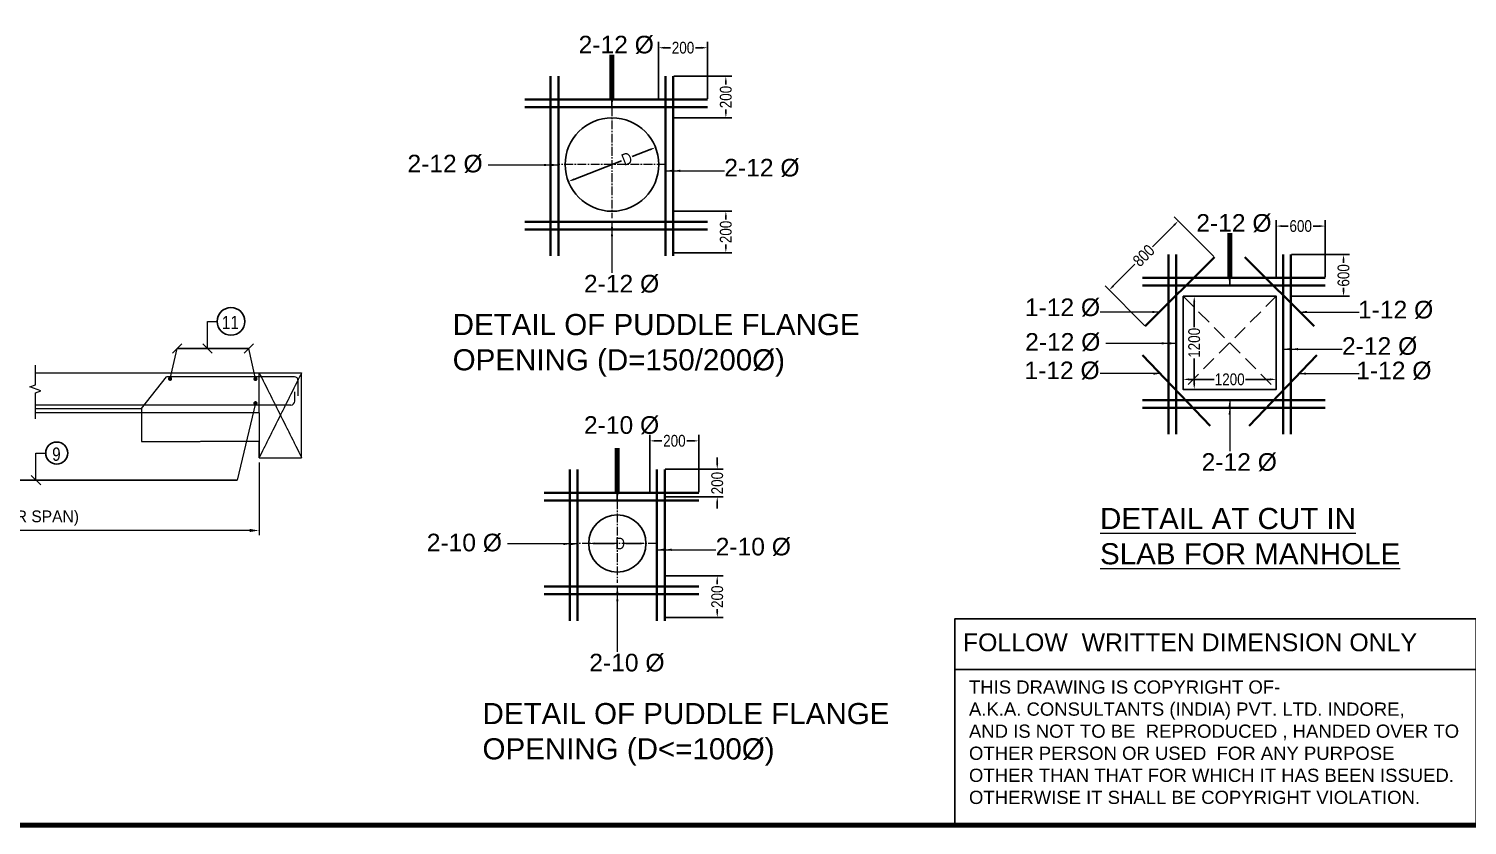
# Model space of a CAD drawing. Header units: inches. Extents: x -82712 to 364260, y -240815 to -94944.
# Drawn here: x 16721 to 41218, y -158444 to -144876 of the extents above; entities that cross this region are included whole.
import ezdxf
from ezdxf.enums import TextEntityAlignment as Align

# ---------------------------------------------------------------- set-up
doc = ezdxf.new("R2010")
doc.units = ezdxf.units.IN
doc.header["$MEASUREMENT"] = 0
for name, pattern in [('CENTER2', [1.125, 0.75, -0.125, 0.125, -0.125]), ('DASHED', [0.75, 0.5, -0.25]), ('HIDDEN', [0.375, 0.25, -0.125])]:
    doc.linetypes.add(name, pattern=pattern)
doc.layers.get('Defpoints').update_dxf_attribs({"color": 8})
for name, color, linetype, lineweight in [('2MM', 8, 'Continuous', 20), ('beam', 160, 'Continuous', 25), ('DIMENSION', 71, 'Continuous', 18), ('REIN', 90, 'Continuous', 35), ('SECTION', 60, 'Continuous', 30), ('SECTION -  LINE - STR', 3, 'Continuous', 20), ('STEEL - TANK', 3, 'Continuous', 20), ('TXT', 7, 'Continuous', 15)]:
    doc.layers.add(name, color=color, linetype=linetype, lineweight=lineweight)
for name, color, linetype in [('DIM.', 30, 'Continuous'), ('T-Text', 7, 'Continuous'), ('TITLE', 7, 'Continuous')]:
    doc.layers.add(name, color=color, linetype=linetype)
doc.styles.add('a1', font='arial.ttf', dxfattribs={"height": 0.3})
doc.styles.add('ARIAL NARROW', font='ARIALN.TTF')
doc.styles.add('ROMAND', font='arial.ttf')
doc.styles.add('ROMANS', font='arial.ttf', dxfattribs={"width": 0.95})
doc.styles.add('ST', font='sanss___.ttf', dxfattribs={"height": 300})
doc.styles.get("Standard").update_dxf_attribs({"font": 'arial.ttf'})
doc.styles.add('TECH0', font='technic_.ttf')
doc.dimstyles.new('DIM 100', dxfattribs={"dimscale": 100, "dimtxt": 2, "dimasz": 1.6, "dimexe": 0.8, "dimexo": 0.8, "dimgap": 0.8, "dimtad": 1, "dimdec": 0, "dimzin": 0, "dimdsep": 46, "dimtxsty": 'ROMANS', "dimblk": 'OBLIQUE', "dimcen": 0, "dimdle": 1, "dimclrd": 110, "dimclre": 110, "dimclrt": 1, "dimadec": 0, "dimazin": 0, "dimtfac": 1, "dimtdec": 0, "dimtofl": 0, "dimtmove": 2, "dimatfit": 3, "dimldrblk": 'OBLIQUE', "dimfxl": 1, "dimtolj": 1, "dimtzin": 0, "dimlwd": 5, "dimlwe": 5, "dimarcsym": 0})
doc.dimstyles.new('GRID DIM', dxfattribs={"dimtxt": 0.35, "dimasz": 0.1, "dimexe": 0.1, "dimexo": 0.1, "dimgap": 0.09, "dimtad": 0, "dimdec": 0, "dimlfac": 1000, "dimzin": 0, "dimdsep": 46, "dimtxsty": 'Standard', "dimblk": 'OBLIQUE', "dimcen": 0.09, "dimclrd": 73, "dimclre": 73, "dimclrt": 1, "dimadec": 0, "dimazin": 0, "dimtfac": 1, "dimtdec": 0, "dimtofl": 0, "dimtmove": 1, "dimatfit": 3, "dimfxl": 1.25, "dimtolj": 1, "dimtzin": 0, "dimlwd": 13, "dimlwe": 13, "dimarcsym": 0})
doc.dimstyles.new('ISO-10', dxfattribs={"dimtxt": 125, "dimasz": 100, "dimexe": 30, "dimexo": 60, "dimgap": 30, "dimtad": 0, "dimdec": 0, "dimzin": 0, "dimdsep": 46, "dimtxsty": 'ARIAL NARROW', "dimcen": 0.09, "dimadec": 0, "dimazin": 0, "dimtfac": 1, "dimtdec": 0, "dimtofl": 0, "dimtmove": 0, "dimatfit": 3, "dimfxl": 1, "dimtolj": 1, "dimtzin": 0, "dimlwe": 13, "dimarcsym": 0})
doc.dimstyles.get("Standard").update_dxf_attribs({"dimtxt": 0.18, "dimasz": 0.18, "dimexe": 0.18, "dimexo": 0.0625, "dimgap": 0.09, "dimtad": 0, "dimtih": 1, "dimtoh": 1, "dimdec": 4, "dimzin": 0, "dimdsep": 46, "dimtxsty": 'Standard', "dimcen": 0.09, "dimadec": 0, "dimazin": 0, "dimtfac": 1, "dimtdec": 4, "dimtofl": 0, "dimtmove": 0, "dimatfit": 3, "dimfxl": 1, "dimtolj": 1, "dimtzin": 0, "dimarcsym": 0})
doc.dimstyles.new('STANDARD$7', dxfattribs={"dimtxt": 0.1, "dimasz": 0.18, "dimexe": 0.18, "dimexo": 3, "dimgap": 0.09, "dimtad": 1, "dimdec": 0, "dimrnd": 0.05, "dimzin": 0, "dimdsep": 46, "dimlunit": 4, "dimtxsty": 'TECH0', "dimblk1": 'ARCHTICK', "dimblk2": 'OBLIQUE', "dimcen": 0.09, "dimclrd": 25, "dimclrt": 6, "dimazin": 0, "dimtfac": 1, "dimtdec": 4, "dimtofl": 0, "dimtmove": 1, "dimatfit": 3, "dimldrblk": 'OBLIQUE', "dimfxl": 1, "dimtolj": 1, "dimtzin": 0, "dimlwd": 9, "dimlwe": 5, "dimarcsym": 0})
doc.dimstyles.new('XYZ', dxfattribs={"dimtxt": 0.25, "dimasz": 0.15, "dimexe": 0.09, "dimexo": 0.0625, "dimgap": 0, "dimtad": 0, "dimdec": 0, "dimlfac": 1000, "dimzin": 0, "dimdsep": 46, "dimtxsty": 'Standard', "dimblk": 'OBLIQUE', "dimcen": 0.09, "dimclrd": 256, "dimclre": 256, "dimadec": 0, "dimazin": 0, "dimtfac": 1, "dimtdec": 0, "dimtofl": 0, "dimtmove": 1, "dimatfit": 3, "dimldrblk": 'OBLIQUE', "dimfxl": 1, "dimtolj": 1, "dimtzin": 0, "dimlwd": -1, "dimlwe": -1, "dimarcsym": 0})

# ---------------------------------------------------------------- blocks, each defined once
blk = doc.blocks.new('*D687')
at = {"layer": 'Defpoints', "color": 0, "ltscale": 200, "transparency": 16777216}
for p in [(38217, -148723), (39112, -148723), (38217, -149432)]:
    blk.add_point(p, dxfattribs=at)
at = {"layer": 'DIM.', "color": 0, "lineweight": -2, "ltscale": 200, "transparency": 16777216}
for p, q in [((38227, -148723), (39212, -148723)), ((39112, -148823), (39112, -148866)), ((38227, -149432), (39212, -149432)), ((39112, -149332), (39112, -149289))]:
    blk.add_line(p, q, dxfattribs=at)
at = {"layer": 'DIM.', "color": 0, "ltscale": 200, "transparency": 16777216}
for points in [[(39095, -148823), (39129, -148823), (39112, -148723)], [(39095, -149332), (39129, -149332), (39112, -149432)]]:
    blk.add_solid(points, dxfattribs=at)
at = {"layer": 'DIM.', "color": 0, "ltscale": 200, "transparency": 16777216, "insert": (39112, -149077), "char_height": 200, "attachment_point": 5, "rotation": 90, "style": 'ARIAL NARROW'}
blk.add_mtext('\\A1;600', dxfattribs=at)
blk = doc.blocks.new('*D688')
at = {"layer": 'Defpoints', "color": 0, "ltscale": 200, "transparency": 16777216}
for p in [(38799, -148237), (37966, -149120), (38799, -149120)]:
    blk.add_point(p, dxfattribs=at)
at = {"layer": 'DIM.', "color": 0, "lineweight": -2, "ltscale": 200, "transparency": 16777216}
for p, q in [((37966, -149110), (37966, -148137)), ((38799, -149110), (38799, -148137)), ((38066, -148237), (38171, -148237)), ((38699, -148237), (38594, -148237))]:
    blk.add_line(p, q, dxfattribs=at)
at = {"layer": 'DIM.', "color": 0, "ltscale": 200, "transparency": 16777216}
for points in [[(38066, -148220), (38066, -148254), (37966, -148237)], [(38699, -148220), (38699, -148254), (38799, -148237)]]:
    blk.add_solid(points, dxfattribs=at)
at = {"layer": 'DIM.', "color": 0, "ltscale": 200, "transparency": 16777216, "insert": (38382, -148237), "char_height": 200, "attachment_point": 5, "style": 'ARIAL NARROW'}
blk.add_mtext('\\A1;600', dxfattribs=at)
blk = doc.blocks.new('*D689')
at = {"layer": 'Defpoints', "color": 0, "ltscale": 200, "transparency": 16777216}
for p in [(36297, -148150), (36912, -148765), (35735, -149942)]:
    blk.add_point(p, dxfattribs=at)
at = {"layer": 'DIM.', "color": 0, "lineweight": -2, "ltscale": 200, "transparency": 16777216}
for p, q in [((36905, -148758), (36227, -148080)), ((36227, -148221), (35858, -148590)), ((35191, -149256), (35560, -148888)), ((35728, -149935), (35050, -149256))]:
    blk.add_line(p, q, dxfattribs=at)
at = {"layer": 'DIM.', "color": 0, "ltscale": 200, "transparency": 16777216}
for points in [[(36215, -148209), (36238, -148233), (36297, -148150)], [(35180, -149244), (35203, -149268), (35121, -149327)]]:
    blk.add_solid(points, dxfattribs=at)
at = {"layer": 'DIM.', "color": 0, "ltscale": 200, "transparency": 16777216, "insert": (35709, -148739), "char_height": 200, "attachment_point": 5, "rotation": 45, "style": 'ARIAL NARROW'}
blk.add_mtext('\\A1;800', dxfattribs=at)
blk = doc.blocks.new('*D690')
at = {"layer": 'Defpoints', "color": 0, "ltscale": 200, "transparency": 16777216}
for p in [(36380, -150849), (36380, -151020), (37966, -151020)]:
    blk.add_point(p, dxfattribs=at)
at = {"layer": 'DIM.', "color": 0, "lineweight": -2, "ltscale": 200, "transparency": 16777216}
for p, q in [((36380, -151010), (36380, -150749)), ((36480, -150849), (36906, -150849)), ((37866, -150849), (37440, -150849)), ((37966, -151010), (37966, -150749))]:
    blk.add_line(p, q, dxfattribs=at)
at = {"layer": 'DIM.', "color": 0, "ltscale": 200, "transparency": 16777216}
for points in [[(36480, -150832), (36480, -150865), (36380, -150849)], [(37866, -150832), (37866, -150865), (37966, -150849)]]:
    blk.add_solid(points, dxfattribs=at)
at = {"layer": 'DIM.', "color": 0, "ltscale": 200, "transparency": 16777216, "insert": (37173, -150849), "char_height": 200, "attachment_point": 5, "style": 'ARIAL NARROW'}
blk.add_mtext('\\A1;1200', dxfattribs=at)
blk = doc.blocks.new('*D691')
at = {"layer": 'Defpoints', "color": 0, "ltscale": 200, "transparency": 16777216}
for p in [(36380, -149432), (36569, -149432), (36380, -151020)]:
    blk.add_point(p, dxfattribs=at)
at = {"layer": 'DIM.', "color": 0, "lineweight": -2, "ltscale": 200, "transparency": 16777216}
for p, q in [((36390, -149432), (36669, -149432)), ((36569, -149532), (36569, -149959)), ((36569, -150920), (36569, -150493)), ((36390, -151020), (36669, -151020))]:
    blk.add_line(p, q, dxfattribs=at)
at = {"layer": 'DIM.', "color": 0, "ltscale": 200, "transparency": 16777216}
for points in [[(36553, -149532), (36586, -149532), (36569, -149432)], [(36553, -150920), (36586, -150920), (36569, -151020)]]:
    blk.add_solid(points, dxfattribs=at)
at = {"layer": 'DIM.', "color": 0, "ltscale": 200, "transparency": 16777216, "insert": (36569, -150226), "char_height": 200, "attachment_point": 5, "rotation": 90, "style": 'ARIAL NARROW'}
blk.add_mtext('\\A1;1200', dxfattribs=at)
blk = doc.blocks.new('_Oblique')
at = {"layer": '2MM', "color": 0, "lineweight": -2}
blk.add_line((-0.5, -0.5), (0.5, 0.5), dxfattribs=at)
blk = doc.blocks.new('*D811')
at = {"layer": 'Defpoints', "color": 0, "transparency": 16777216}
for p in [(18642, -151346), (18642, -151907), (20643, -152183)]:
    blk.add_point(p, dxfattribs=at)
at = {"layer": 'SECTION -  LINE - STR', "color": 73, "linetype": 'Continuous', "lineweight": 13, "transparency": 16777216}
for p, q in [((18642, -151346), (18642, -151907)), ((18642, -151907), (19642, -151907)), ((20643, -151907), (19643, -151907)), ((20643, -152183), (20643, -151907))]:
    blk.add_line(p, q, dxfattribs=at)
at = {"layer": 'SECTION -  LINE - STR', "color": 73, "lineweight": 13, "transparency": 16777216, "xscale": 0.1, "yscale": 0.1, "zscale": 0.1, "rotation": 180}
blk.add_blockref('_Oblique', (18642, -151907), dxfattribs=at)
at = {"layer": 'SECTION -  LINE - STR', "color": 73, "lineweight": 13, "transparency": 16777216, "xscale": 0.1, "yscale": 0.1, "zscale": 0.1}
blk.add_blockref('_Oblique', (20643, -151907), dxfattribs=at)
at = {"layer": 'SECTION -  LINE - STR', "color": 1, "transparency": 16777216, "insert": (19642, -151907), "char_height": 0.35, "attachment_point": 5}
blk.add_mtext('\\A1;0.15 L3', dxfattribs=at)
blk = doc.blocks.new('*D812')
at = {"layer": 'Defpoints', "color": 0, "transparency": 16777216}
for p in [(12280, -152183), (20643, -152183), (12280, -153423)]:
    blk.add_point(p, dxfattribs=at)
at = {"layer": 'SECTION -  LINE - STR', "color": 110, "linetype": 'Continuous', "lineweight": 5, "transparency": 16777216}
for p, q in [((12280, -152263), (12280, -153503)), ((20643, -152263), (20643, -153503)), ((20483, -153423), (12440, -153423))]:
    blk.add_line(p, q, dxfattribs=at)
at = {"layer": 'SECTION -  LINE - STR', "color": 110, "transparency": 16777216}
for points in [[(12440, -153396), (12440, -153449), (12280, -153423)], [(20483, -153396), (20483, -153449), (20643, -153423)]]:
    blk.add_solid(points, dxfattribs=at)
at = {"layer": 'SECTION -  LINE - STR', "color": 1, "transparency": 16777216, "insert": (16462, -153212), "char_height": 200, "attachment_point": 5, "style": 'ROMANS'}
blk.add_mtext('\\A1;L3 (CLEAR SPAN)', dxfattribs=at)
blk = doc.blocks.new('*D928')
at = {"layer": 'Defpoints', "color": 0, "ltscale": 200, "transparency": 16777216}
for p in [(27697, -145685), (28592, -145685), (27697, -146394)]:
    blk.add_point(p, dxfattribs=at)
at = {"layer": 'DIM.', "color": 0, "lineweight": -2, "ltscale": 200, "transparency": 16777216}
for p, q in [((27707, -145685), (28692, -145685)), ((28592, -145785), (28592, -145827)), ((28592, -146294), (28592, -146252)), ((27707, -146394), (28692, -146394))]:
    blk.add_line(p, q, dxfattribs=at)
at = {"layer": 'DIM.', "color": 0, "ltscale": 200, "transparency": 16777216}
for points in [[(28576, -145785), (28609, -145785), (28592, -145685)], [(28576, -146294), (28609, -146294), (28592, -146394)]]:
    blk.add_solid(points, dxfattribs=at)
at = {"layer": 'DIM.', "color": 0, "ltscale": 200, "transparency": 16777216, "insert": (28592, -146039), "char_height": 200, "attachment_point": 5, "rotation": 90, "style": 'ARIAL NARROW'}
blk.add_mtext('\\A1;200', dxfattribs=at)
blk = doc.blocks.new('*D929')
at = {"layer": 'Defpoints', "color": 0, "ltscale": 200, "transparency": 16777216}
for p in [(28279, -145199), (27446, -146082), (28279, -146082)]:
    blk.add_point(p, dxfattribs=at)
at = {"layer": 'DIM.', "color": 0, "lineweight": -2, "ltscale": 200, "transparency": 16777216}
for p, q in [((27446, -146072), (27446, -145099)), ((27546, -145199), (27650, -145199)), ((28179, -145199), (28075, -145199)), ((28279, -146072), (28279, -145099))]:
    blk.add_line(p, q, dxfattribs=at)
at = {"layer": 'DIM.', "color": 0, "ltscale": 200, "transparency": 16777216}
for points in [[(27546, -145182), (27546, -145216), (27446, -145199)], [(28179, -145182), (28179, -145216), (28279, -145199)]]:
    blk.add_solid(points, dxfattribs=at)
at = {"layer": 'DIM.', "color": 0, "ltscale": 200, "transparency": 16777216, "insert": (27863, -145199), "char_height": 200, "attachment_point": 5, "style": 'ARIAL NARROW'}
blk.add_mtext('\\A1;200', dxfattribs=at)
blk = doc.blocks.new('*D930')
at = {"layer": 'Defpoints', "color": 0, "ltscale": 200, "transparency": 16777216}
for p in [(27697, -147982), (27697, -148692), (28592, -148692)]:
    blk.add_point(p, dxfattribs=at)
at = {"layer": 'DIM.', "color": 0, "lineweight": -2, "ltscale": 200, "transparency": 16777216}
for p, q in [((27707, -147982), (28692, -147982)), ((28592, -148082), (28592, -148125)), ((27707, -148692), (28692, -148692)), ((28592, -148592), (28592, -148549))]:
    blk.add_line(p, q, dxfattribs=at)
at = {"layer": 'DIM.', "color": 0, "ltscale": 200, "transparency": 16777216}
for points in [[(28576, -148082), (28609, -148082), (28592, -147982)], [(28576, -148592), (28609, -148592), (28592, -148692)]]:
    blk.add_solid(points, dxfattribs=at)
at = {"layer": 'DIM.', "color": 0, "ltscale": 200, "transparency": 16777216, "insert": (28592, -148337), "char_height": 200, "attachment_point": 5, "rotation": 90, "style": 'ARIAL NARROW'}
blk.add_mtext('\\A1;200', dxfattribs=at)
blk = doc.blocks.new('*D931')
at = {"layer": 'Defpoints', "color": 0, "ltscale": 200, "transparency": 16777216}
for p in [(27395, -146899), (25911, -147478)]:
    blk.add_point(p, dxfattribs=at)
at = {"layer": 'DIM.', "color": 0, "lineweight": -2, "ltscale": 200, "transparency": 16777216}
for p, q in [((27301, -146935), (26997, -147054)), ((26004, -147441), (26815, -147125))]:
    blk.add_line(p, q, dxfattribs=at)
at = {"layer": 'DIM.', "color": 0, "ltscale": 200, "transparency": 16777216}
for points in [[(27295, -146919), (27307, -146950), (27395, -146899)], [(25998, -147426), (26010, -147457), (25911, -147478)]]:
    blk.add_solid(points, dxfattribs=at)
at = {"layer": 'DIM.', "color": 0, "ltscale": 200, "transparency": 16777216, "insert": (26906, -147089), "char_height": 200, "attachment_point": 5, "rotation": 21.3272, "style": 'ARIAL NARROW'}
blk.add_mtext('\\A1;D', dxfattribs=at)
blk = doc.blocks.new('*D933')
at = {"layer": 'Defpoints', "color": 0, "ltscale": 200, "transparency": 16777216}
for p in [(27551, -152381), (28446, -152381), (27551, -152850)]:
    blk.add_point(p, dxfattribs=at)
at = {"layer": 'DIM.', "color": 0, "lineweight": -2, "ltscale": 200, "transparency": 16777216}
for p, q in [((28446, -152281), (28446, -152181)), ((27561, -152381), (28546, -152381)), ((27561, -152850), (28546, -152850)), ((28446, -152950), (28446, -153050))]:
    blk.add_line(p, q, dxfattribs=at)
at = {"layer": 'DIM.', "color": 0, "ltscale": 200, "transparency": 16777216}
for points in [[(28429, -152281), (28462, -152281), (28446, -152381)], [(28429, -152950), (28462, -152950), (28446, -152850)]]:
    blk.add_solid(points, dxfattribs=at)
at = {"layer": 'DIM.', "color": 0, "ltscale": 200, "transparency": 16777216, "insert": (28446, -152616), "char_height": 200, "attachment_point": 5, "rotation": 90, "style": 'ARIAL NARROW'}
blk.add_mtext('\\A1;200', dxfattribs=at)
blk = doc.blocks.new('*D934')
at = {"layer": 'Defpoints', "color": 0, "ltscale": 200, "transparency": 16777216}
for p in [(28132, -151896), (27299, -152779), (28132, -152779)]:
    blk.add_point(p, dxfattribs=at)
at = {"layer": 'DIM.', "color": 0, "lineweight": -2, "ltscale": 200, "transparency": 16777216}
for p, q in [((27299, -152769), (27299, -151796)), ((28132, -152769), (28132, -151796)), ((27399, -151896), (27504, -151896)), ((28032, -151896), (27928, -151896))]:
    blk.add_line(p, q, dxfattribs=at)
at = {"layer": 'DIM.', "color": 0, "ltscale": 200, "transparency": 16777216}
for points in [[(27399, -151879), (27399, -151913), (27299, -151896)], [(28032, -151879), (28032, -151913), (28132, -151896)]]:
    blk.add_solid(points, dxfattribs=at)
at = {"layer": 'DIM.', "color": 0, "ltscale": 200, "transparency": 16777216, "insert": (27716, -151896), "char_height": 200, "attachment_point": 5, "style": 'ARIAL NARROW'}
blk.add_mtext('\\A1;200', dxfattribs=at)
blk = doc.blocks.new('*D932')
at = {"layer": 'Defpoints', "color": 0, "ltscale": 200, "transparency": 16777216}
for p in [(27551, -154197), (27551, -154906), (28446, -154906)]:
    blk.add_point(p, dxfattribs=at)
at = {"layer": 'DIM.', "color": 0, "lineweight": -2, "ltscale": 200, "transparency": 16777216}
for p, q in [((27561, -154197), (28546, -154197)), ((28446, -154297), (28446, -154339)), ((28446, -154806), (28446, -154764)), ((27561, -154906), (28546, -154906))]:
    blk.add_line(p, q, dxfattribs=at)
at = {"layer": 'DIM.', "color": 0, "ltscale": 200, "transparency": 16777216}
for points in [[(28429, -154297), (28462, -154297), (28446, -154197)], [(28429, -154806), (28462, -154806), (28446, -154906)]]:
    blk.add_solid(points, dxfattribs=at)
at = {"layer": 'DIM.', "color": 0, "ltscale": 200, "transparency": 16777216, "insert": (28446, -154551), "char_height": 200, "attachment_point": 5, "rotation": 90, "style": 'ARIAL NARROW'}
blk.add_mtext('\\A1;200', dxfattribs=at)
blk = doc.blocks.new('*D935')
at = {"layer": 'Defpoints', "color": 0, "ltscale": 200, "transparency": 16777216}
for p in [(26257, -153644), (27231, -153644)]:
    blk.add_point(p, dxfattribs=at)
at = {"layer": 'DIM.', "color": 0, "lineweight": -2, "ltscale": 200, "transparency": 16777216}
for p, q in [((26357, -153644), (26694, -153644)), ((27131, -153644), (26890, -153644))]:
    blk.add_line(p, q, dxfattribs=at)
at = {"layer": 'DIM.', "color": 0, "ltscale": 200, "transparency": 16777216}
for points in [[(26357, -153627), (26357, -153660), (26257, -153644)], [(27131, -153627), (27131, -153660), (27231, -153644)]]:
    blk.add_solid(points, dxfattribs=at)
at = {"layer": 'DIM.', "color": 0, "ltscale": 200, "transparency": 16777216, "insert": (26792, -153644), "char_height": 200, "attachment_point": 5, "style": 'ARIAL NARROW'}
blk.add_mtext('\\A1;D', dxfattribs=at)

msp = doc.modelspace()

# ---------------------------------------------------------------- linework, layer by layer
at = {"layer": 'beam', "linetype": 'HIDDEN', "ltscale": 1000}
for p, q in [((36379.5685, -149432.0339), (37965.8252, -151020.0419)), ((37965.8252, -149432.0339), (36379.5685, -151020.0419))]:
    msp.add_line(p, q, dxfattribs=at)
at = {"layer": 'beam'}
msp.add_lwpolyline([(36379.5685, -149432.0339), (37965.8252, -149432.0339), (37965.8252, -151020.0419), (36379.5685, -151020.0419)], close=True, dxfattribs=at)
for centre, radius in [((26652.906, -147188.0941), 796.1939), ((26743.9355, -153643.6579), 487.1912)]:
    msp.add_circle(centre, radius, dxfattribs=at)
at = {"layer": 'REIN'}
for p, q in [((25608.5055, -145684.6116), (25608.5055, -148744.7478)), ((25739.8796, -145684.6116), (25739.8796, -148744.7478)), ((27565.9325, -145684.6116), (27565.9325, -148744.7478)), ((27697.3066, -145684.6116), (27697.3066, -148744.7478)), ((25168.0921, -146081.8459), (28279.0819, -146081.8459)), ((25168.0921, -146213.1157), (28279.0819, -146213.1157)), ((25168.0921, -148163.0725), (28279.0819, -148163.0725)), ((25168.0921, -148294.3423), (28279.0819, -148294.3423)), ((36912.0916, -148765.2012), (35735.4716, -149941.8212)), ((36128.2964, -148722.5553), (36128.2964, -151782.6916)), ((36259.6704, -148722.5553), (36259.6704, -151782.6916)), ((37433.3021, -148765.2012), (38609.9221, -149941.8212)), ((38085.7233, -148722.5553), (38085.7233, -151782.6916)), ((38217.0974, -148722.5553), (38217.0974, -151782.6916)), ((35687.883, -149119.7897), (38798.8727, -149119.7897)), ((35687.883, -149251.0595), (38798.8727, -149251.0595)), ((35690.2501, -150437.6101), (36840.4686, -151640.0521)), ((38655.1436, -150437.6101), (37504.9252, -151640.0521)), ((35687.883, -151201.0163), (38798.8727, -151201.0163)), ((35687.883, -151332.2861), (38798.8727, -151332.2861)), ((25937.2543, -152381.4792), (25937.2543, -154959.1878)), ((26068.6284, -152381.4792), (26068.6284, -154959.1878)), ((27419.2426, -152381.4792), (27419.2426, -154959.1878)), ((27550.6167, -152381.4792), (27550.6167, -154959.1878)), ((25496.8409, -152778.7135), (28132.392, -152778.7135)), ((25496.8409, -152909.9833), (28132.392, -152909.9833)), ((25496.8409, -154377.5125), (28132.392, -154377.5125)), ((25496.8409, -154508.7823), (28132.392, -154508.7823))]:
    msp.add_line(p, q, dxfattribs=at)
at = {"layer": 'SECTION', "color": 1, "linetype": 'CENTER2', "lineweight": 15, "ltscale": 200}
for p, q in [((26652.906, -146213.1157), (26652.906, -148101.1206)), ((27565.9325, -147188.0941), (25739.8796, -147188.0941)), ((26743.9355, -152909.9833), (26743.9355, -154315.5605)), ((27419.2426, -153643.6579), (26068.6284, -153643.6579))]:
    msp.add_line(p, q, dxfattribs=at)
at = {"layer": 'SECTION -  LINE - STR'}
for p, q in [((19127.0929, -150839.375), (19249.8118, -150320.4514)), ((20581.3023, -150841.3584), (20467.5301, -150320.4514)), ((16832.773, -150734.3003), (21366.5328, -150734.3003)), ((18641.5474, -151346.3357), (19068.2253, -150804.947)), ((21243.5273, -150804.947), (19068.2253, -150804.947)), ((21310.5108, -151128.2931), (21310.5108, -150871.9305)), ((21366.5328, -152182.622), (21366.5328, -150734.3003)), ((16739.605, -150975.7815), (16832.773, -150941.8711)), ((16925.9411, -151043.6023), (16739.605, -150975.7815)), ((16832.773, -151077.5127), (16925.9411, -151043.6023)), ((21251.2254, -151219.1997), (21251.2254, -151063.4254)), ((21184.2419, -151286.1832), (16832.773, -151286.1832)), ((16832.773, -151346.3357), (18641.5474, -151346.3357)), ((20581.3023, -151253.7898), (20271.347, -152564.4281)), ((20643.4157, -151416.9823), (16832.773, -151416.9823)), ((20643.4157, -151416.9823), (20643.4157, -152182.622)), ((20643.4157, -152182.622), (21366.5328, -152182.622))]:
    msp.add_line(p, q, dxfattribs=at)
at = {"layer": 'SECTION -  LINE - STR', "linetype": 'DASHED'}
for p, q in [((20643.4157, -150734.3003), (21366.5328, -152182.622)), ((21366.5328, -150734.3003), (20643.4157, -152182.622)), ((20643.4157, -151416.9823), (20643.4157, -150734.3003))]:
    msp.add_line(p, q, dxfattribs=at)
at = {"layer": 'SECTION -  LINE - STR', "linetype": 'Continuous'}
for points in [[(16832.773, -150941.8711), (16832.773, -150604.8292)], [(16832.773, -151523.3313), (16832.773, -151077.5127)]]:
    msp.add_lwpolyline(points, dxfattribs=at)
at = {"layer": 'SECTION -  LINE - STR', "const_width": 35.3233}
for points in [[(19144.7546, -150839.375, -1), (19109.4312, -150839.375, -1)], [(20598.964, -150841.3584, -1), (20563.6406, -150841.3584, -1)], [(20598.964, -151253.7898, 1), (20563.6406, -151253.7898, 1)]]:
    msp.add_lwpolyline(points, format="xyb", close=True, dxfattribs=at)
at = {"layer": 'SECTION -  LINE - STR', "lineweight": -3}
for centre, radius in [((20164.6122, -149860.5165), 234.6826), ((17196.5922, -152104.4932), 187.7461)]:
    msp.add_circle(centre, radius, dxfattribs=at)
at = {"layer": 'SECTION -  LINE - STR'}
for centre, start, end in [((21243.5273, -150871.9305), 0, 90), ((21184.2419, -151219.1997), 270, 0)]:
    msp.add_arc(centre, 66.9835, start, end, dxfattribs=at)
at = {"layer": 'TITLE', "color": 125, "lineweight": 100}
msp.add_lwpolyline([(-9960.2533, -113199.2064), (-9960.2533, -158444.083), (54098.5702, -158444.083), (54098.5702, -113199.2064)], close=True, dxfattribs=at)
msp.add_lwpolyline([(-9960.2533, -113199.2064), (-9960.2533, -158444.083), (54098.5702, -158444.083), (54098.5702, -113199.2064)], close=True, dxfattribs=at)
at = {"layer": 'TITLE', "color": 125}
msp.add_lwpolyline([(41371.9503, -158444.083), (32494.2128, -158444.083), (32494.2128, -154926.3655), (41371.9503, -154926.3655)], close=True, dxfattribs=at)
at = {"layer": 'TITLE', "color": 125, "lineweight": -3}
msp.add_lwpolyline([(41371.9503, -155789.1074), (32494.2128, -155789.1074), (32494.2128, -154926.3655), (41371.9503, -154926.3655)], close=True, dxfattribs=at)

# ---------------------------------------------------------------- texts
at = {"layer": 'SECTION -  LINE - STR', "style": 'ARIAL NARROW'}
for s, height, p in [('11', 226.06938, (20154.9847, -149879.2887)), ('9', 226.0694, (17191.2113, -152123.2654))]:
    msp.add_text(s, height=height, dxfattribs=at).set_placement(p, align=Align.MIDDLE)
at = {"layer": 'T-Text', "lineweight": -3, "ltscale": 3, "style": 'ROMAND'}
msp.add_text('FOLLOW  WRITTEN DIMENSION ONLY', height=302.93032, dxfattribs=at).set_placement((32629.3841, -155479.6176))
at = {"layer": 'T-Text', "ltscale": 3, "insert": (32732.8399, -155977.101), "char_height": 225.4764586, "width": 8349.308648, "attachment_point": 1, "style": 'ROMAND'}
msp.add_mtext('THIS DRAWING IS COPYRIGHT OF-\\PA.K.A. CONSULTANTS (INDIA) PVT. LTD. INDORE,\\PAND IS NOT TO BE  REPRODUCED , HANDED OVER TO OTHER PERSON OR USED  FOR ANY PURPOSE OTHER THAN THAT FOR WHICH IT HAS BEEN ISSUED. OTHERWISE IT SHALL BE COPYRIGHT VIOLATION. ', dxfattribs=at)
at = {"layer": 'TXT', "color": 2}
for s, p in [('2-12 %%C', (26084.7488, -145295.2502)), ('2-12 %%C', (23169.5148, -147322.0983)), ('2-12 %%C', (28566.2653, -147391.9508)), ('2-12 %%C', (36604.5397, -148333.1939)), ('2-12 %%C', (26175.6746, -149367.756)), ('1-12 %%C', (33684.8196, -149770.6649)), ('1-12 %%C', (39358.2246, -149810.3761)), ('2-12 %%C', (33689.3057, -150360.042)), ('2-12 %%C', (39086.0561, -150429.8946)), ('1-12 %%C', (33677.2804, -150844.7896)), ('1-12 %%C', (39328.0644, -150846.8352)), ('2-10 %%C', (26175.7783, -151775.9429)), ('2-12 %%C', (36695.4655, -152405.6998)), ('2-10 %%C', (23498.2636, -153777.662)), ('2-10 %%C', (28419.5754, -153847.5146)), ('2-10 %%C', (26266.7041, -155823.3198))]:
    msp.add_text(s, height=300, dxfattribs=at).set_placement(p)
at = {"layer": 'TXT', "char_height": 360, "attachment_point": 1, "style": 'ST'}
for s, insert, width in [('\\A1;DETAIL OF PUDDLE FLANGE OPENING (D=150/200%%C)', (23940.05, -149734.5175), 7713.103723), ('{\\LDETAIL AT CUT IN \\PSLAB FOR MANHOLE}', (34964.9586, -153038.7632), 7612.734474), ('DETAIL OF PUDDLE FLANGE OPENING (D<=100%%C)', (24447.8947, -156361.8658), 7214.715702)]:
    msp.add_mtext(s, dxfattribs=dict(at, insert=insert, width=width))

# ---------------------------------------------------------------- dimensions: what is measured, and where the dimension line sits
at = {"layer": 'DIM.', "ltscale": 200}
for base, p1, p2, text, picture, middle in [((28279.0819, -145199.027), (27446.0344, -146081.8459), (28279.0819, -146081.8459), '200', '*D929', (27862.5582, -145199.027)), ((38798.8727, -148236.9708), (37965.8252, -149119.7897), (38798.8727, -149119.7897), '600', '*D688', (38382.349, -148236.9708)), ((36379.5685, -150848.6303), (37965.8252, -151020.0419), (36379.5685, -151020.0419), '1200', '*D690', (37172.6969, -150848.6303)), ((28132.392, -151895.8946), (27299.3445, -152778.7135), (28132.392, -152778.7135), '200', '*D934', (27715.8683, -151895.8946))]:
    dim = msp.add_linear_dim(base=base, p1=p1, p2=p2, text=text, dimstyle='ISO-10', override={"dimtxt": 200, "dimexe": 100, "dimexo": 10, "dimdle": 100, "dimtmove": 2, "dimlwe": 65534}, dxfattribs=at)
    dim.commit()
    dim.dimension.update_dxf_attribs({"geometry": picture, "text_midpoint": middle})
for base, p1, p2, angle, text, picture, middle in [((28592.3041, -145684.6116), (27697.3066, -146394.0901), (27697.3066, -145684.6116), 90, '200', '*D928', (28592.3041, -146039.3508)), ((28592.3041, -148691.5767), (27697.3066, -147982.0981), (27697.3066, -148691.5767), 270, '200', '*D930', (28592.3041, -148336.8374)), ((39112.0949, -148722.5553), (38217.0974, -149432.0339), (38217.0974, -148722.5553), 90, '600', '*D687', (39112.0949, -149077.2946)), ((36569.2088, -149432.0339), (36379.5685, -151020.0419), (36379.5685, -149432.0339), 90, '1200', '*D691', (36569.2088, -150226.0379)), ((28445.6142, -152381.4792), (27550.6167, -152849.6539), (27550.6167, -152381.4792), 90, '200', '*D933', (28445.6142, -152615.5665)), ((28445.6142, -154906.0166), (27550.6167, -154196.5381), (27550.6167, -154906.0166), 270, '200', '*D932', (28445.6142, -154551.2773))]:
    dim = msp.add_linear_dim(base=base, p1=p1, p2=p2, angle=angle, text=text, dimstyle='ISO-10', override={"dimtxt": 200, "dimexe": 100, "dimexo": 10, "dimdle": 100, "dimtmove": 2, "dimlwe": 65534}, dxfattribs=at)
    dim.commit()
    dim.dimension.update_dxf_attribs({"geometry": picture, "text_midpoint": middle})
for p1, p2, picture, middle in [((25911.2366, -147477.6647), (27394.5755, -146898.5235), '*D931', (26905.9141, -147089.312)), ((26256.7443, -153643.6579), (27231.1267, -153643.6579), '*D935', (26792.2082, -153643.6579))]:
    dim = msp.add_diameter_dim_2p(p1=p1, p2=p2, text='D', dimstyle='ISO-10', override={"dimtxt": 200, "dimexe": 100, "dimexo": 10, "dimdle": 100, "dimtmove": 2, "dimlwe": 65534}, dxfattribs=at)
    dim.commit()
    dim.dimension.update_dxf_attribs({"geometry": picture, "text_midpoint": middle, "dimtype": 163})
dim = msp.add_aligned_dim(p1=(35735.4716, -149941.8212), p2=(36912.0916, -148765.2012), distance=869.5031, text='800', dimstyle='ISO-10', override={"dimtxt": 200, "dimexe": 100, "dimexo": 10, "dimdle": 100, "dimtmove": 2, "dimlwe": 65534}, dxfattribs=at)
dim.commit()
dim.dimension.update_dxf_attribs({"geometry": '*D689', "text_midpoint": (35708.9501, -148738.6797)})
at = {"layer": 'SECTION -  LINE - STR'}
for base, p2, text, dimstyle, picture, middle in [((18641.5474, -151906.8742), (18641.5474, -151346.3357), '0.15 L3', 'GRID DIM', '*D811', (19642.4815, -151906.8742)), ((12280.1092, -153422.6164), (12280.1092, -152182.622), 'L3 (CLEAR SPAN)', 'DIM 100', '*D812', (16461.7625, -153211.5113))]:
    dim = msp.add_linear_dim(base=base, p1=(20643.4157, -152182.622), p2=p2, angle=180, text=text, dimstyle=dimstyle, dxfattribs=at)
    dim.commit()
    dim.dimension.update_dxf_attribs({"geometry": picture, "text_midpoint": middle})

# ---------------------------------------------------------------- leaders
at = {"layer": 'DIMENSION'}
for points in [[(26652.906, -146081.8459), (26652.906, -145321.6116)], [(37172.6969, -149119.7897), (37172.6969, -148359.5553)], [(26743.9355, -152778.7135), (26743.9355, -152018.4792)]]:
    msp.add_leader(points, dimstyle='STANDARD$7', override={"dimtxt": 0.25, "dimasz": 0.2, "dimexo": 0.0625, "dimlfac": 1000, "dimrnd": 0, "dimlunit": 2, "dimtxsty": 'a1', "dimclrd": 0, "dimclrt": 0, "dimadec": 0, "dimtdec": 0, "dimtmove": 0, "dimfxl": 0.3, "dimlwd": 65535, "dimlwe": 65535}, dxfattribs=at)
at = {"layer": 'SECTION -  LINE - STR'}
for points, dimstyle in [([(19764.8388, -150320.4514), (19764.8388, -149860.5165), (19929.9296, -149860.5165)], 'DIM 100'), ([(20467.5301, -150320.4514), (19249.8118, -150320.4514)], 'DIM 100'), ([(19249.8118, -150320.4514), (20467.5301, -150320.4514)], 'DIM 100'), ([(16843.7553, -152564.4281), (16843.7553, -152104.4932), (17008.8461, -152104.4932)], 'DIM 100'), ([(12652.1779, -152564.4281), (20271.347, -152564.4281)], 'DIM 100'), ([(20271.347, -152564.4281), (12652.1779, -152564.4281)], 'XYZ')]:
    msp.add_leader(points, dimstyle=dimstyle, dxfattribs=at)
at = {"layer": 'STEEL - TANK', "color": 4}
for points in [[(25745.5585, -147196.733), (24545.6648, -147196.733)], [(25614.1845, -147196.733), (24545.6648, -147196.733)], [(27565.9325, -147296.0328), (28571.0864, -147296.0328)], [(27697.3066, -147296.0328), (28571.0864, -147296.0328)], [(26652.906, -148163.0725), (26652.906, -149035.7943)], [(26652.906, -148294.3423), (26652.906, -149035.7943)], [(35976.3104, -149700.9824), (34969.3957, -149700.9824)], [(38369.0833, -149700.9824), (39375.9981, -149700.9824)], [(36265.3494, -150234.6768), (35065.4557, -150234.6768)], [(36133.9753, -150234.6768), (35065.4557, -150234.6768)], [(38085.7233, -150333.9766), (39090.8772, -150333.9766)], [(38217.0974, -150333.9766), (39090.8772, -150333.9766)], [(35990.1185, -150751.0934), (34969.3957, -150751.0934)], [(38355.2753, -150751.0934), (39375.9981, -150751.0934)], [(37172.6969, -151201.0163), (37172.6969, -152073.738)], [(37172.6969, -151332.2861), (37172.6969, -152073.738)], [(26074.3073, -153652.2968), (24874.4137, -153652.2968)], [(25942.9333, -153652.2968), (24874.4137, -153652.2968)], [(27419.2426, -153751.5966), (28424.3965, -153751.5966)], [(27550.6167, -153751.5966), (28424.3965, -153751.5966)], [(26743.9355, -154377.5125), (26743.9355, -155491.358)], [(26743.9355, -154508.7823), (26743.9355, -155491.358)]]:
    msp.add_leader(points, dimstyle='ISO-10', override={"dimasz": 120, "dimlwd": 13}, dxfattribs=at)
at = {"layer": 'TXT'}
for points in [[(26652.906, -146213.1157), (26652.906, -145321.6116)], [(37172.6969, -149251.0595), (37172.6969, -148359.5553)], [(26743.9355, -152909.9833), (26743.9355, -152018.4792)]]:
    msp.add_leader(points, dimstyle='Standard', override={"dimasz": 175, "dimclrd": 8}, dxfattribs=at)

doc.saveas('drawing.dxf')
